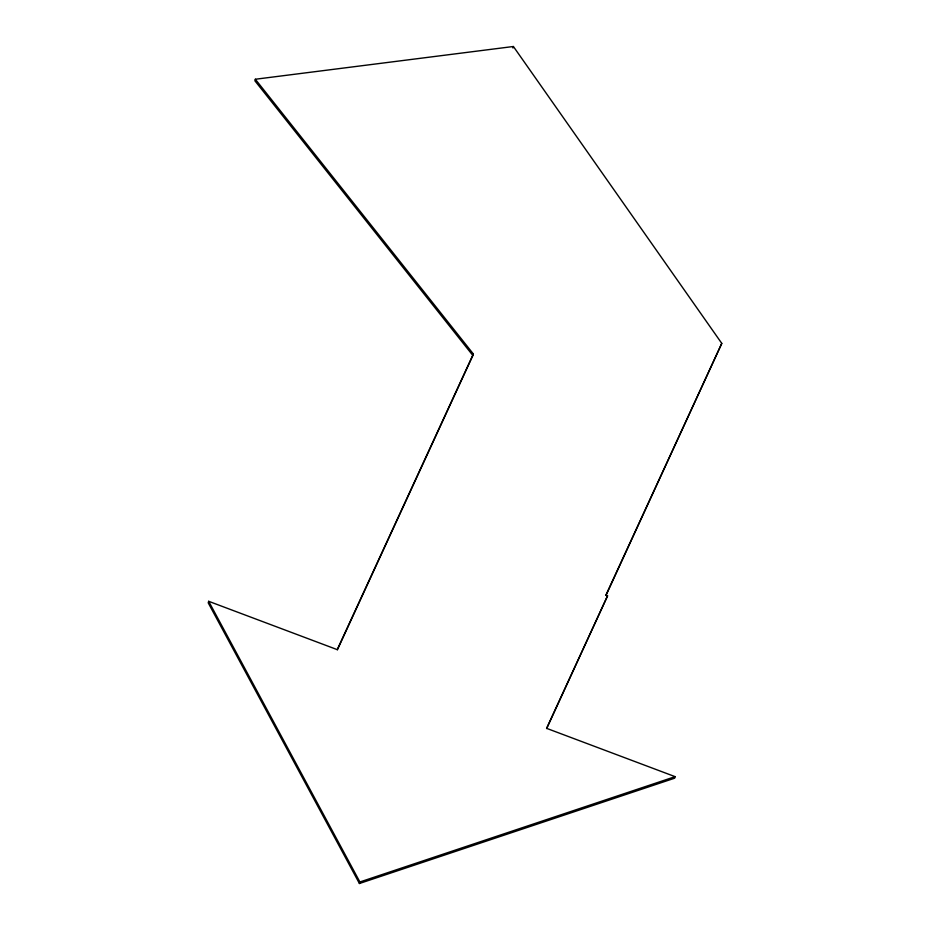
<?xml version="1.0" encoding="UTF-8"?>
<svg xmlns="http://www.w3.org/2000/svg" width="930" height="930" viewBox="0 0 930 930"><rect width="100%" height="100%" fill="white"/><g stroke="black" fill="none" stroke-linecap="round" stroke-linejoin="round"><path stroke-width="1.4" d="M606.011 595.409L721.785 343.391L513.395 46.5L255.332 79.248L254.878 80.771L472.882 355.493L337.381 649.838M255.332 79.248L473.347 353.97L337.23 649.628L208.68 601.303L208.215 602.826L359.422 883.5L674.669 778.189L675.122 776.655L546.573 728.33L607.569 595.839L605.86 595.2L721.785 343.391M512.93 48.023L513.395 46.5M472.882 355.493L473.347 353.97M359.422 883.5L359.887 881.977L208.68 601.303M607.569 595.839L546.712 728.55M359.887 881.977L675.122 776.655"/></g></svg>
